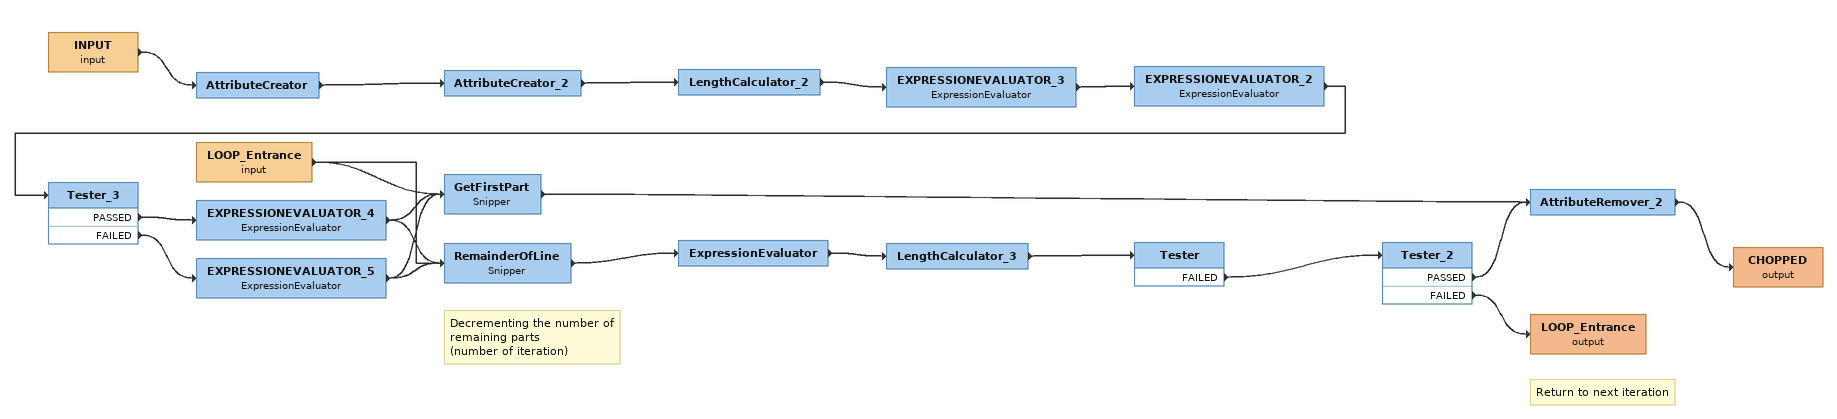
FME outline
INPUT (input)
    -> AttributeCreator
AttributeCreator
    -> AttributeCreator_2
AttributeCreator_2
    -> LengthCalculator_2
LengthCalculator_2
    -> EXPRESSIONEVALUATOR_3
EXPRESSIONEVALUATOR_3: ExpressionEvaluator
    -> EXPRESSIONEVALUATOR_2
EXPRESSIONEVALUATOR_2: ExpressionEvaluator
    -> Tester_3
Tester_3
    PASSED -> EXPRESSIONEVALUATOR_4
    FAILED -> EXPRESSIONEVALUATOR_5
EXPRESSIONEVALUATOR_4: ExpressionEvaluator
    -> RemainderOfLine
    -> GetFirstPart
EXPRESSIONEVALUATOR_5: ExpressionEvaluator
    -> RemainderOfLine
    -> GetFirstPart
LOOP_Entrance (input)
    -> GetFirstPart
    -> RemainderOfLine
GetFirstPart: Snipper
    -> AttributeRemover_2
RemainderOfLine: Snipper
    -> ExpressionEvaluator
Note: Decrementing the number of remaining parts / (number of iteration)
ExpressionEvaluator
    -> LengthCalculator_3
LengthCalculator_3
    -> Tester
Tester
    FAILED -> Tester_2
Tester_2
    PASSED -> AttributeRemover_2
    FAILED -> LOOP_Entrance (output)
AttributeRemover_2
    -> CHOPPED (output)
CHOPPED (output)
Note: Return to next iteration
LOOP_Entrance (output)
